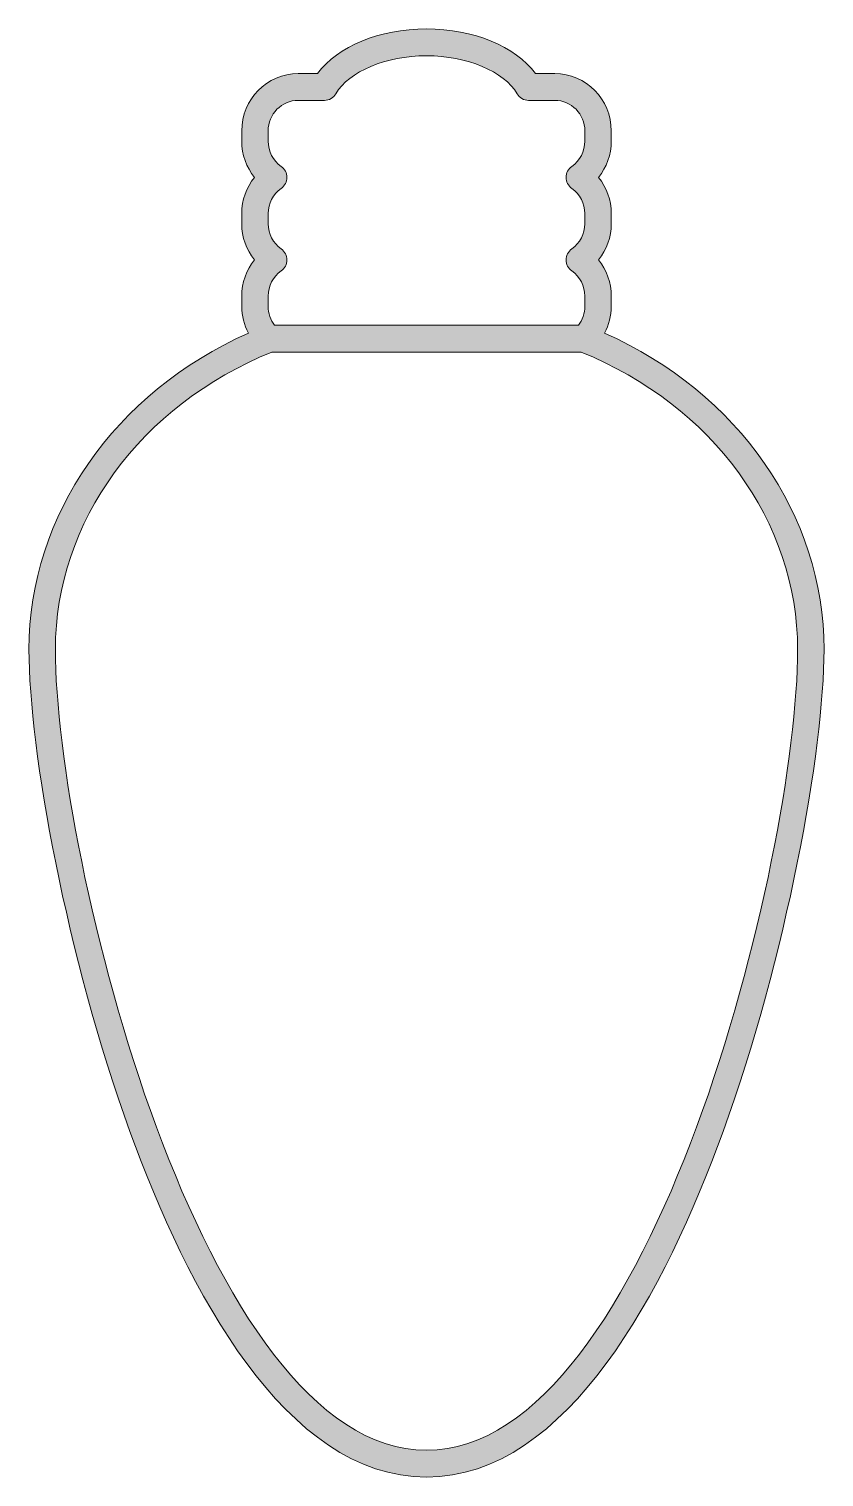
# Model space of a CAD drawing. Extents: x 158 to 342, y -418 to -82.
import ezdxf

# ---------------------------------------------------------------- set-up
doc = ezdxf.new("R2010")
doc.units = 0
doc.header["$MEASUREMENT"] = 0
doc.layers.add('Layer 1', color=7, linetype='Continuous')

msp = doc.modelspace()

# ---------------------------------------------------------------- hatches: boundary and pattern name
at = {"layer": 'Layer 1', "true_color": 0xffffff}
h = msp.add_hatch(color=7, dxfattribs=at)
h.dxf.hatch_style = 2
edge = h.paths.add_edge_path()
edge.add_spline(control_points=[(291.33, -152.57), (292.33, -150.67), (292.87, -148.55), (292.87, -146.37), (292.87, -146.37), (292.87, -143.97), (292.87, -143.97), (292.87, -140.89), (291.81, -137.94), (289.93, -135.59), (291.81, -133.24), (292.87, -130.29), (292.87, -127.21), (292.87, -127.21), (292.87, -124.82), (292.87, -124.82), (292.87, -121.73), (291.81, -118.78), (289.93, -116.44), (291.81, -114.09), (292.87, -111.14), (292.87, -108.05), (292.87, -108.05), (292.87, -105.66), (292.87, -105.66), (292.87, -98.32), (286.99, -92.35), (279.76, -92.35), (279.76, -92.35), (275.29, -92.35), (275.29, -92.35), (270.61, -86.01), (260.94, -82), (250, -82), (239.06, -82), (229.39, -86.01), (224.71, -92.35), (224.71, -92.35), (220.24, -92.35), (220.24, -92.35), (213.01, -92.35), (207.13, -98.32), (207.13, -105.66), (207.13, -105.66), (207.13, -108.05), (207.13, -108.05), (207.13, -111.14), (208.19, -114.09), (210.07, -116.44), (208.19, -118.78), (207.13, -121.73), (207.13, -124.82), (207.13, -124.82), (207.13, -127.21), (207.13, -127.21), (207.13, -130.29), (208.19, -133.24), (210.07, -135.59), (208.19, -137.94), (207.13, -140.89), (207.13, -143.97), (207.13, -143.97), (207.13, -146.37), (207.13, -146.37), (207.13, -148.55), (207.68, -150.67), (208.67, -152.57), (177.61, -166.44), (157.76, -194.85), (157.76, -225.96), (157.76, -249.26), (166.53, -297.49), (181.2, -337.86), (194.48, -374.42), (217.2, -418), (250, -418), (282.8, -418), (305.52, -374.42), (318.8, -337.86), (333.47, -297.49), (342.24, -249.26), (342.24, -225.96), (342.24, -194.85), (322.39, -166.44), (291.33, -152.57)], knot_values=[0, 0, 0, 0, 1, 1, 1, 2, 2, 2, 3, 3, 3, 4, 4, 4, 5, 5, 5, 6, 6, 6, 7, 7, 7, 8, 8, 8, 9, 9, 9, 10, 10, 10, 11, 11, 11, 12, 12, 12, 13, 13, 13, 14, 14, 14, 15, 15, 15, 16, 16, 16, 17, 17, 17, 18, 18, 18, 19, 19, 19, 20, 20, 20, 21, 21, 21, 22, 22, 22, 23, 23, 23, 24, 24, 24, 25, 25, 25, 26, 26, 26, 27, 27, 27, 28, 28, 28, 28], degree=3, periodic=1)
edge = h.paths.add_edge_path()
edge.add_spline(control_points=[(213.26, -143.97), (213.26, -141.66), (214.39, -139.48), (216.29, -138.15), (217.11, -137.57), (217.6, -136.61), (217.6, -135.59), (217.6, -134.57), (217.11, -133.62), (216.29, -133.04), (214.39, -131.7), (213.26, -129.52), (213.26, -127.21), (213.26, -127.21), (213.26, -124.82), (213.26, -124.82), (213.26, -122.5), (214.39, -120.33), (216.28, -118.99), (217.11, -118.41), (217.6, -117.45), (217.6, -116.44), (217.6, -115.42), (217.11, -114.46), (216.28, -113.88), (214.39, -112.54), (213.26, -110.37), (213.26, -108.05), (213.26, -108.05), (213.26, -105.66), (213.26, -105.66), (213.26, -101.75), (216.39, -98.57), (220.24, -98.57), (220.24, -98.57), (226.35, -98.57), (226.35, -98.57), (227.44, -98.57), (228.44, -97.99), (228.99, -97.03), (231.99, -91.85), (240.63, -88.22), (250, -88.22), (259.37, -88.22), (268.01, -91.85), (271.01, -97.03), (271.56, -97.99), (272.56, -98.57), (273.65, -98.57), (273.65, -98.57), (279.76, -98.57), (279.76, -98.57), (283.61, -98.57), (286.74, -101.75), (286.74, -105.66), (286.74, -105.66), (286.74, -108.05), (286.74, -108.05), (286.74, -110.37), (285.61, -112.54), (283.72, -113.88), (282.89, -114.46), (282.4, -115.42), (282.4, -116.44), (282.4, -117.45), (282.89, -118.41), (283.72, -118.99), (285.61, -120.33), (286.74, -122.5), (286.74, -124.82), (286.74, -124.82), (286.74, -127.21), (286.74, -127.21), (286.74, -129.52), (285.61, -131.7), (283.72, -133.04), (282.89, -133.62), (282.4, -134.57), (282.4, -135.59), (282.4, -136.61), (282.89, -137.57), (283.72, -138.15), (285.61, -139.48), (286.74, -141.66), (286.74, -143.97), (286.74, -143.97), (286.74, -146.37), (286.74, -146.37), (286.74, -147.96), (286.2, -149.51), (285.23, -150.76), (285.23, -150.76), (214.77, -150.76), (214.77, -150.76), (213.8, -149.51), (213.26, -147.96), (213.26, -146.37), (213.26, -146.37), (213.26, -143.97), (213.26, -143.97)], knot_values=[0, 0, 0, 0, 1, 1, 1, 2, 2, 2, 3, 3, 3, 4, 4, 4, 5, 5, 5, 6, 6, 6, 7, 7, 7, 8, 8, 8, 9, 9, 9, 10, 10, 10, 11, 11, 11, 12, 12, 12, 13, 13, 13, 14, 14, 14, 15, 15, 15, 16, 16, 16, 17, 17, 17, 18, 18, 18, 19, 19, 19, 20, 20, 20, 21, 21, 21, 22, 22, 22, 23, 23, 23, 24, 24, 24, 25, 25, 25, 26, 26, 26, 27, 27, 27, 28, 28, 28, 29, 29, 29, 30, 30, 30, 31, 31, 31, 32, 32, 32, 33, 33, 33, 33], degree=3, periodic=1)
edge = h.paths.add_edge_path()
edge.add_spline(control_points=[(250, -411.78), (197.72, -411.78), (163.89, -273.73), (163.89, -225.96), (163.89, -196.36), (183.59, -169.34), (214.12, -156.98), (214.12, -156.98), (285.88, -156.98), (285.88, -156.98), (316.41, -169.34), (336.11, -196.36), (336.11, -225.96), (336.11, -273.73), (302.28, -411.78), (250, -411.78)], knot_values=[0, 0, 0, 0, 1, 1, 1, 2, 2, 2, 3, 3, 3, 4, 4, 4, 5, 5, 5, 5], degree=3, periodic=1)

# ---------------------------------------------------------------- linework, layer by layer
at = {"layer": 'Layer 1', "lineweight": 0}
for points, knots in [([(291.33, -152.57), (292.33, -150.67), (292.87, -148.55), (292.87, -146.37), (292.87, -146.37), (292.87, -143.97), (292.87, -143.97), (292.87, -140.89), (291.81, -137.94), (289.93, -135.59), (291.81, -133.24), (292.87, -130.29), (292.87, -127.21), (292.87, -127.21), (292.87, -124.82), (292.87, -124.82), (292.87, -121.73), (291.81, -118.78), (289.93, -116.44), (291.81, -114.09), (292.87, -111.14), (292.87, -108.05), (292.87, -108.05), (292.87, -105.66), (292.87, -105.66), (292.87, -98.32), (286.99, -92.35), (279.76, -92.35), (279.76, -92.35), (275.29, -92.35), (275.29, -92.35), (270.61, -86.01), (260.94, -82), (250, -82), (239.06, -82), (229.39, -86.01), (224.71, -92.35), (224.71, -92.35), (220.24, -92.35), (220.24, -92.35), (213.01, -92.35), (207.13, -98.32), (207.13, -105.66), (207.13, -105.66), (207.13, -108.05), (207.13, -108.05), (207.13, -111.14), (208.19, -114.09), (210.07, -116.44), (208.19, -118.78), (207.13, -121.73), (207.13, -124.82), (207.13, -124.82), (207.13, -127.21), (207.13, -127.21), (207.13, -130.29), (208.19, -133.24), (210.07, -135.59), (208.19, -137.94), (207.13, -140.89), (207.13, -143.97), (207.13, -143.97), (207.13, -146.37), (207.13, -146.37), (207.13, -148.55), (207.68, -150.67), (208.67, -152.57), (177.61, -166.44), (157.76, -194.85), (157.76, -225.96), (157.76, -249.26), (166.53, -297.49), (181.2, -337.86), (194.48, -374.42), (217.2, -418), (250, -418), (282.8, -418), (305.52, -374.42), (318.8, -337.86), (333.47, -297.49), (342.24, -249.26), (342.24, -225.96), (342.24, -194.85), (322.39, -166.44), (291.33, -152.57)], [0, 0, 0, 0, 1, 1, 1, 2, 2, 2, 3, 3, 3, 4, 4, 4, 5, 5, 5, 6, 6, 6, 7, 7, 7, 8, 8, 8, 9, 9, 9, 10, 10, 10, 11, 11, 11, 12, 12, 12, 13, 13, 13, 14, 14, 14, 15, 15, 15, 16, 16, 16, 17, 17, 17, 18, 18, 18, 19, 19, 19, 20, 20, 20, 21, 21, 21, 22, 22, 22, 23, 23, 23, 24, 24, 24, 25, 25, 25, 26, 26, 26, 27, 27, 27, 28, 28, 28, 28]), ([(213.26, -143.97), (213.26, -141.66), (214.39, -139.48), (216.29, -138.15), (217.11, -137.57), (217.6, -136.61), (217.6, -135.59), (217.6, -134.57), (217.11, -133.62), (216.29, -133.04), (214.39, -131.7), (213.26, -129.52), (213.26, -127.21), (213.26, -127.21), (213.26, -124.82), (213.26, -124.82), (213.26, -122.5), (214.39, -120.33), (216.28, -118.99), (217.11, -118.41), (217.6, -117.45), (217.6, -116.44), (217.6, -115.42), (217.11, -114.46), (216.28, -113.88), (214.39, -112.54), (213.26, -110.37), (213.26, -108.05), (213.26, -108.05), (213.26, -105.66), (213.26, -105.66), (213.26, -101.75), (216.39, -98.57), (220.24, -98.57), (220.24, -98.57), (226.35, -98.57), (226.35, -98.57), (227.44, -98.57), (228.44, -97.99), (228.99, -97.03), (231.99, -91.85), (240.63, -88.22), (250, -88.22), (259.37, -88.22), (268.01, -91.85), (271.01, -97.03), (271.56, -97.99), (272.56, -98.57), (273.65, -98.57), (273.65, -98.57), (279.76, -98.57), (279.76, -98.57), (283.61, -98.57), (286.74, -101.75), (286.74, -105.66), (286.74, -105.66), (286.74, -108.05), (286.74, -108.05), (286.74, -110.37), (285.61, -112.54), (283.72, -113.88), (282.89, -114.46), (282.4, -115.42), (282.4, -116.44), (282.4, -117.45), (282.89, -118.41), (283.72, -118.99), (285.61, -120.33), (286.74, -122.5), (286.74, -124.82), (286.74, -124.82), (286.74, -127.21), (286.74, -127.21), (286.74, -129.52), (285.61, -131.7), (283.72, -133.04), (282.89, -133.62), (282.4, -134.57), (282.4, -135.59), (282.4, -136.61), (282.89, -137.57), (283.72, -138.15), (285.61, -139.48), (286.74, -141.66), (286.74, -143.97), (286.74, -143.97), (286.74, -146.37), (286.74, -146.37), (286.74, -147.96), (286.2, -149.51), (285.23, -150.76), (285.23, -150.76), (214.77, -150.76), (214.77, -150.76), (213.8, -149.51), (213.26, -147.96), (213.26, -146.37), (213.26, -146.37), (213.26, -143.97), (213.26, -143.97)], [0, 0, 0, 0, 1, 1, 1, 2, 2, 2, 3, 3, 3, 4, 4, 4, 5, 5, 5, 6, 6, 6, 7, 7, 7, 8, 8, 8, 9, 9, 9, 10, 10, 10, 11, 11, 11, 12, 12, 12, 13, 13, 13, 14, 14, 14, 15, 15, 15, 16, 16, 16, 17, 17, 17, 18, 18, 18, 19, 19, 19, 20, 20, 20, 21, 21, 21, 22, 22, 22, 23, 23, 23, 24, 24, 24, 25, 25, 25, 26, 26, 26, 27, 27, 27, 28, 28, 28, 29, 29, 29, 30, 30, 30, 31, 31, 31, 32, 32, 32, 33, 33, 33, 33]), ([(250, -411.78), (197.72, -411.78), (163.89, -273.73), (163.89, -225.96), (163.89, -196.36), (183.59, -169.34), (214.12, -156.98), (214.12, -156.98), (285.88, -156.98), (285.88, -156.98), (316.41, -169.34), (336.11, -196.36), (336.11, -225.96), (336.11, -273.73), (302.28, -411.78), (250, -411.78)], [0, 0, 0, 0, 1, 1, 1, 2, 2, 2, 3, 3, 3, 4, 4, 4, 5, 5, 5, 5])]:
    msp.add_open_spline(points, degree=3, knots=knots, dxfattribs=at)

doc.saveas('drawing.dxf')
